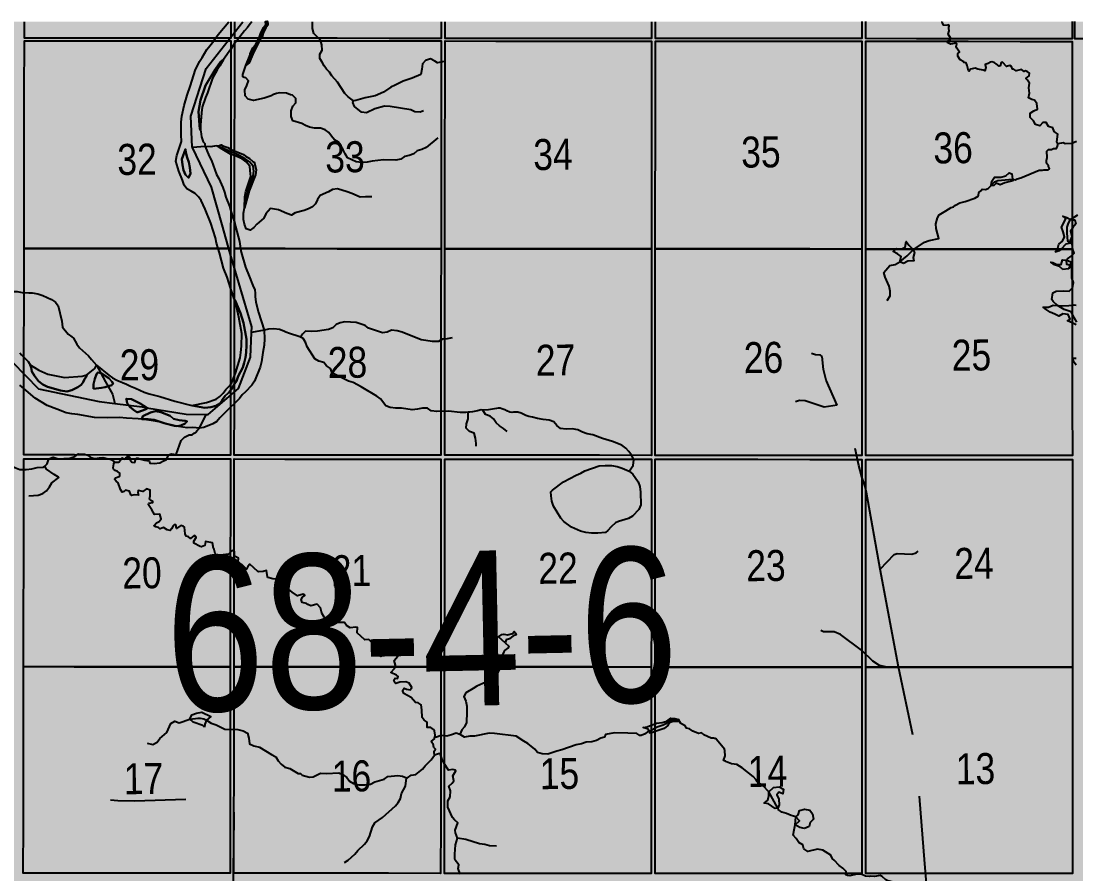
# Model space of a CAD drawing. Extents: x 399452 to 415540, y 6060435 to 6067869.
# Drawn here: x 409955.3 to 410227.1, y 6063516.7 to 6063736.3 of the extents above; entities that cross this region are included whole.
import ezdxf

# ---------------------------------------------------------------- set-up
doc = ezdxf.new("R2010")
doc.units = 0
doc.header["$LTSCALE"] = 5
doc.linetypes.add('DASHED2', pattern=[9.525, 6.35, -3.175])
for name, color, linetype in [('Quarters', 8, 'Continuous'), ('RoadSeg', 57, 'DASHED2'), ('T-WATER', 160, 'Continuous')]:
    doc.layers.add(name, color=color, linetype=linetype)
doc.layers.add('ROUTE-MAP-BACKGROUND-H', color=7, linetype='Continuous', true_color=0xf0ebff)
doc.styles.add('120', font='ARIALN.TTF', dxfattribs={"height": 13})

msp = doc.modelspace()

# ---------------------------------------------------------------- hatches: boundary and pattern name
at = {"layer": 'ROUTE-MAP-BACKGROUND-H'}
h = msp.add_hatch(color=256, dxfattribs=at)
h.dxf.hatch_style = 1
h.paths.add_polyline_path([(410779.995, 6062481.762), (410779.995, 6063736.327), (409587.427, 6063736.085), (409587.427, 6062481.762)])

# ---------------------------------------------------------------- linework, layer by layer
at = {"layer": 'Quarters', "flags": 128}
for points in [[(410009.344, 6063736.17), (410009.342, 6063731.919), (409995.959, 6063731.928), (409982.577, 6063731.936), (409969.195, 6063731.944), (409956.147, 6063731.952), (409956.151, 6063736.16)], [(410063.541, 6063736.181), (410063.54, 6063731.886), (410050.158, 6063731.894), (410036.775, 6063731.902), (410023.393, 6063731.911), (410010.345, 6063731.919), (410010.348, 6063736.171)], [(410117.737, 6063736.192), (410117.738, 6063731.852), (410104.356, 6063731.86), (410090.973, 6063731.869), (410077.591, 6063731.877), (410064.543, 6063731.885), (410064.544, 6063736.182)], [(410171.933, 6063736.203), (410171.936, 6063731.818), (410158.554, 6063731.827), (410145.171, 6063731.835), (410131.789, 6063731.843), (410118.741, 6063731.851), (410118.74, 6063736.193)], [(410226.129, 6063736.214), (410226.134, 6063731.785), (410212.752, 6063731.793), (410199.369, 6063731.801), (410185.987, 6063731.81), (410172.939, 6063731.818), (410172.936, 6063736.204)], [(410280.345, 6063736.225), (410280.343, 6063731.882), (410266.958, 6063731.858), (410253.573, 6063731.834), (410240.188, 6063731.81), (410226.803, 6063731.786), (410226.798, 6063736.214)]]:
    msp.add_lwpolyline(points, dxfattribs=at)
for points in [[(410009.286, 6063677.739), (409995.899, 6063677.747), (409982.511, 6063677.755), (409969.124, 6063677.763), (409956.071, 6063677.771), (409956.089, 6063691.149), (409956.108, 6063704.527), (409956.127, 6063717.905), (409956.146, 6063731.283), (409969.194, 6063731.275), (409982.576, 6063731.267), (409995.959, 6063731.259), (410009.341, 6063731.25), (410009.327, 6063717.872), (410009.314, 6063704.495), (410009.3, 6063691.117)], [(410063.505, 6063677.705), (410050.117, 6063677.714), (410036.73, 6063677.722), (410023.343, 6063677.73), (410010.29, 6063677.738), (410010.303, 6063691.116), (410010.317, 6063704.494), (410010.331, 6063717.872), (410010.345, 6063731.25), (410023.393, 6063731.242), (410036.775, 6063731.233), (410050.157, 6063731.225), (410063.54, 6063731.217), (410063.531, 6063717.839), (410063.522, 6063704.461), (410063.514, 6063691.083)], [(410117.723, 6063677.672), (410104.336, 6063677.68), (410090.948, 6063677.689), (410077.561, 6063677.697), (410064.508, 6063677.705), (410064.517, 6063691.083), (410064.526, 6063704.46), (410064.535, 6063717.838), (410064.543, 6063731.216), (410077.591, 6063731.208), (410090.973, 6063731.2), (410104.356, 6063731.191), (410117.738, 6063731.183), (410117.734, 6063717.805), (410117.73, 6063704.428), (410117.727, 6063691.05)], [(410171.941, 6063677.639), (410158.554, 6063677.647), (410145.167, 6063677.655), (410131.779, 6063677.664), (410118.726, 6063677.672), (410118.73, 6063691.049), (410118.734, 6063704.427), (410118.738, 6063717.805), (410118.741, 6063731.182), (410131.789, 6063731.174), (410145.172, 6063731.166), (410158.554, 6063731.158), (410171.936, 6063731.149), (410171.938, 6063717.772), (410171.939, 6063704.394), (410171.94, 6063691.016)], [(410226.16, 6063677.61), (410212.773, 6063677.617), (410199.385, 6063677.624), (410185.998, 6063677.631), (410172.945, 6063677.638), (410172.944, 6063691.016), (410172.942, 6063704.394), (410172.941, 6063717.771), (410172.94, 6063731.149), (410185.988, 6063731.141), (410199.37, 6063731.132), (410212.752, 6063731.124), (410226.135, 6063731.116), (410226.141, 6063717.739), (410226.147, 6063704.363), (410226.154, 6063690.986)], [(410009.286, 6063677.739), (410009.273, 6063664.361), (410009.259, 6063650.983), (410009.246, 6063637.604), (410009.234, 6063624.559), (409995.842, 6063624.567), (409982.449, 6063624.576), (409969.057, 6063624.584), (409955.999, 6063624.592), (409956.016, 6063637.636), (409956.034, 6063651.015), (409956.052, 6063664.393), (409956.071, 6063677.771), (409969.124, 6063677.763), (409982.511, 6063677.755), (409995.899, 6063677.747)], [(410063.505, 6063677.705), (410063.496, 6063664.328), (410063.488, 6063650.95), (410063.48, 6063637.571), (410063.472, 6063624.526), (410050.08, 6063624.535), (410036.688, 6063624.543), (410023.295, 6063624.551), (410010.238, 6063624.559), (410010.25, 6063637.603), (410010.262, 6063650.982), (410010.276, 6063664.36), (410010.29, 6063677.738), (410023.343, 6063677.73), (410036.73, 6063677.722), (410050.117, 6063677.714)], [(410117.723, 6063677.672), (410117.719, 6063664.294), (410117.716, 6063650.917), (410117.713, 6063637.538), (410117.71, 6063624.494), (410104.318, 6063624.502), (410090.926, 6063624.51), (410077.533, 6063624.518), (410064.476, 6063624.526), (410064.483, 6063637.57), (410064.491, 6063650.949), (410064.5, 6063664.327), (410064.508, 6063677.705), (410077.561, 6063677.697), (410090.948, 6063677.689), (410104.336, 6063677.68)], [(410171.941, 6063677.639), (410171.943, 6063664.261), (410171.944, 6063650.883), (410171.946, 6063637.504), (410171.948, 6063624.46), (410158.556, 6063624.468), (410145.163, 6063624.477), (410131.771, 6063624.485), (410118.713, 6063624.493), (410118.716, 6063637.537), (410118.719, 6063650.916), (410118.723, 6063664.294), (410118.726, 6063677.672), (410131.779, 6063677.664), (410145.167, 6063677.655), (410158.554, 6063677.647)], [(410226.16, 6063677.61), (410226.166, 6063664.233), (410226.173, 6063650.856), (410226.179, 6063637.479), (410226.186, 6063624.436), (410212.794, 6063624.442), (410199.401, 6063624.448), (410186.009, 6063624.454), (410172.951, 6063624.46), (410172.95, 6063637.504), (410172.948, 6063650.882), (410172.946, 6063664.26), (410172.945, 6063677.638), (410185.998, 6063677.631), (410199.385, 6063677.624), (410212.773, 6063677.617)], [(410009.183, 6063570.04), (409995.786, 6063570.048), (409982.389, 6063570.056), (409968.991, 6063570.064), (409955.928, 6063570.072), (409955.946, 6063583.451), (409955.963, 6063596.83), (409955.98, 6063610.209), (409955.998, 6063623.588), (409969.056, 6063623.58), (409982.448, 6063623.572), (409995.841, 6063623.564), (410009.233, 6063623.556), (410009.221, 6063610.177), (410009.208, 6063596.798), (410009.196, 6063583.419)], [(410063.441, 6063570.008), (410050.044, 6063570.016), (410036.647, 6063570.024), (410023.249, 6063570.032), (410010.187, 6063570.04), (410010.199, 6063583.418), (410010.212, 6063596.797), (410010.224, 6063610.176), (410010.237, 6063623.555), (410023.295, 6063623.547), (410036.687, 6063623.539), (410050.079, 6063623.531), (410063.472, 6063623.523), (410063.464, 6063610.144), (410063.456, 6063596.765), (410063.449, 6063583.386)], [(410117.698, 6063569.975), (410104.301, 6063569.983), (410090.904, 6063569.991), (410077.507, 6063569.999), (410064.444, 6063570.007), (410064.452, 6063583.386), (410064.46, 6063596.765), (410064.467, 6063610.144), (410064.475, 6063623.522), (410077.533, 6063623.515), (410090.925, 6063623.506), (410104.317, 6063623.498), (410117.71, 6063623.49), (410117.707, 6063610.111), (410117.704, 6063596.733), (410117.701, 6063583.354)], [(410171.956, 6063569.942), (410158.559, 6063569.95), (410145.161, 6063569.958), (410131.764, 6063569.967), (410118.702, 6063569.974), (410118.704, 6063583.353), (410118.707, 6063596.732), (410118.71, 6063610.111), (410118.713, 6063623.49), (410131.771, 6063623.482), (410145.163, 6063623.473), (410158.556, 6063623.465), (410171.948, 6063623.457), (410171.95, 6063610.078), (410171.952, 6063596.699), (410171.954, 6063583.321)], [(410226.213, 6063569.923), (410212.816, 6063569.928), (410199.419, 6063569.933), (410186.022, 6063569.937), (410172.959, 6063569.942), (410172.957, 6063583.32), (410172.955, 6063596.699), (410172.953, 6063610.078), (410172.952, 6063623.456), (410186.009, 6063623.45), (410199.402, 6063623.445), (410212.794, 6063623.439), (410226.186, 6063623.433), (410226.193, 6063610.055), (410226.2, 6063596.678), (410226.207, 6063583.301)], [(410009.183, 6063570.04), (410009.171, 6063556.661), (410009.158, 6063543.282), (410009.146, 6063529.903), (410009.134, 6063516.859), (409995.732, 6063516.867), (409982.33, 6063516.875), (409968.928, 6063516.883), (409955.86, 6063516.89), (409955.877, 6063529.935), (409955.894, 6063543.314), (409955.911, 6063556.693), (409955.928, 6063570.072), (409968.991, 6063570.064), (409982.389, 6063570.056), (409995.786, 6063570.048)], [(410063.441, 6063570.008), (410063.433, 6063556.629), (410063.426, 6063543.25), (410063.418, 6063529.871), (410063.411, 6063516.827), (410050.009, 6063516.835), (410036.607, 6063516.843), (410023.205, 6063516.85), (410010.137, 6063516.858), (410010.149, 6063529.903), (410010.162, 6063543.282), (410010.174, 6063556.661), (410010.187, 6063570.04), (410023.249, 6063570.032), (410036.647, 6063570.024), (410050.044, 6063570.016)], [(410117.698, 6063569.975), (410117.695, 6063556.596), (410117.693, 6063543.218), (410117.69, 6063529.839), (410117.687, 6063516.794), (410104.285, 6063516.802), (410090.883, 6063516.81), (410077.482, 6063516.818), (410064.414, 6063516.826), (410064.422, 6063529.87), (410064.429, 6063543.249), (410064.437, 6063556.628), (410064.444, 6063570.007), (410077.507, 6063569.999), (410090.904, 6063569.991), (410104.301, 6063569.983)], [(410171.956, 6063569.942), (410171.958, 6063556.563), (410171.96, 6063543.185), (410171.962, 6063529.806), (410171.964, 6063516.762), (410158.562, 6063516.77), (410145.16, 6063516.778), (410131.758, 6063516.786), (410118.691, 6063516.794), (410118.693, 6063529.838), (410118.696, 6063543.217), (410118.699, 6063556.596), (410118.702, 6063569.974), (410131.764, 6063569.967), (410145.161, 6063569.958), (410158.559, 6063569.95)], [(410226.213, 6063569.923), (410226.22, 6063556.546), (410226.227, 6063543.169), (410226.234, 6063529.791), (410226.241, 6063516.749), (410212.839, 6063516.752), (410199.437, 6063516.755), (410186.035, 6063516.758), (410172.967, 6063516.762), (410172.965, 6063529.806), (410172.963, 6063543.184), (410172.961, 6063556.563), (410172.959, 6063569.942), (410186.022, 6063569.937), (410199.419, 6063569.933), (410212.816, 6063569.928)]]:
    msp.add_lwpolyline(points, close=True, dxfattribs=at)
at = {"layer": 'RoadSeg'}
msp.add_line((410181.361, 6063570.062), (410176.7, 6063595.184), dxfattribs=at)
at = {"layer": 'RoadSeg', "flags": 128}
for points in [[(410165.584, 6063637.438), (410162.717, 6063643.898), (410162.094, 6063646.58), (410161.69, 6063649.932), (410161.283, 6063650.29), (410160.016, 6063650.396), (410158.945, 6063650.739)], [(410165.584, 6063637.438), (410162.233, 6063636.934), (410157.309, 6063638.492), (410155.843, 6063638.594), (410154.886, 6063638.241)], [(410176.7, 6063595.184), (410173.151, 6063614.94), (410172.819, 6063616.463), (410171.9, 6063618.972), (410171.138, 6063621.918), (410168.928, 6063631.953), (410168.263, 6063633.469), (410165.584, 6063637.438)], [(410176.7, 6063595.184), (410180.279, 6063598.987), (410181.073, 6063599.171), (410184.869, 6063599.052), (410185.96, 6063599.408), (410186.449, 6063599.851)], [(410181.361, 6063570.062), (410178.435, 6063569.967), (410176.531, 6063570.325), (410174.81, 6063571.453), (410171.855, 6063574.285), (410166.412, 6063578.328), (410164.832, 6063579.059), (410162.07, 6063579.067), (410161.365, 6063579.385)], [(410189.403, 6063505.05), (410188.134, 6063519.298), (410185.94, 6063547.267), (410185.208, 6063551.944), (410181.361, 6063570.062)], [(410009.855, 6063453.259), (410009.874, 6063463.722), (410010.053, 6063472.477), (410009.91, 6063474.504), (410009.849, 6063503.883), (410010.09, 6063506.616), (410009.893, 6063508.076), (410010.225, 6063531.508), (410010.102, 6063535.698), (410009.859, 6063536.192), (410009.287, 6063536.479), (410008.189, 6063536.489), (409999.051, 6063535.895), (409984.487, 6063535.451), (409980.259, 6063535.527), (409978.358, 6063535.72)]]:
    msp.add_lwpolyline(points, dxfattribs=at)
at = {"layer": 'T-WATER'}
for p, q in [((410002.76, 6063704.082), (409999.442, 6063703.785)), ((410017.949, 6063656.77), (410014.702, 6063656.166)), ((409974.734, 6063647.756), (409975.858, 6063645.684)), ((409979.455, 6063637.87), (409983.015, 6063637.418)), ((410001.304, 6063631.485), (410002.96, 6063634.995))]:
    msp.add_line(p, q, dxfattribs=at)
at = {"layer": 'T-WATER', "flags": 128}
for points in [[(410014.713, 6063736.172), (410014.332, 6063735.678), (410013.651, 6063734.702), (410012.855, 6063733.823), (410011.65, 6063732.276), (410011.39, 6063731.942), (410010.869, 6063731.273), (410010.309, 6063730.555), (410009.931, 6063730.069), (410009.304, 6063729.101), (410007.435, 6063726.471), (410006.711, 6063725.867), (410005.316, 6063723.903), (410002.784, 6063719.733), (410001.521, 6063715.946), (410000.996, 6063713.072), (410001.315, 6063708.546), (410001.566, 6063708.218), (410001.575, 6063707.886), (410001.798, 6063706.49), (410002.213, 6063705.265), (410002.606, 6063704.811), (410002.667, 6063704.522), (410002.76, 6063704.082), (410003.734, 6063701.536), (410004.349, 6063700.47), (410005.681, 6063696.825), (410006.275, 6063695.771), (410007.28, 6063693.486), (410007.722, 6063692.284), (410008.063, 6063690.976), (410009.025, 6063688.637), (410009.262, 6063687.769), (410009.736, 6063686.031), (410010.214, 6063684.847), (410010.262, 6063684.619), (410010.503, 6063683.472), (410011.547, 6063679.578), (410011.87, 6063677.761), (410012.037, 6063676.823), (410013.092, 6063672.921), (410014.103, 6063670.644), (410014.978, 6063668.21), (410015.521, 6063667.088), (410015.632, 6063666.269), (410015.623, 6063665.371), (410015.809, 6063663.946), (410016.467, 6063661.318), (410017.949, 6063656.77), (410018.035, 6063654.496), (410017.94, 6063652.891), (410017.557, 6063651.001), (410017.205, 6063648.578), (410016.888, 6063647.212), (410015.459, 6063643.581), (410014.756, 6063642.604), (410013.14, 6063640.874), (410012.238, 6063640.099), (410011.564, 6063639.095), (410010.216, 6063637.775), (410009.211, 6063636.791), (410006.502, 6063634.139), (410005.723, 6063633.25), (410004.733, 6063632.603), (410002.418, 6063631.631), (410001.304, 6063631.485), (409999.577, 6063631.676), (409998.073, 6063631.598), (409995.86, 6063631.899), (409994.831, 6063631.994), (409992.121, 6063632.676), (409990.867, 6063633.126), (409989.448, 6063633.411), (409986.421, 6063633.78), (409988.047, 6063633.8), (409989.582, 6063633.633), (409992.136, 6063632.781), (409995.354, 6063632.024), (409996.466, 6063632.146), (409997.569, 6063632.679), (409998.052, 6063633.225), (409997.589, 6063633.417), (409996.021, 6063633.57), (409994.592, 6063633.857), (409993.698, 6063634.652), (409991.265, 6063635.636), (409989.939, 6063635.862), (409988.646, 6063635.507), (409986.654, 6063634.606), (409986.421, 6063633.78), (409985.427, 6063633.893), (409982.429, 6063634.097), (409980.625, 6063634.219), (409977.487, 6063634.113), (409974.253, 6063634.281), (409969.913, 6063635.027), (409968.345, 6063635.152), (409966.941, 6063635.442), (409964.468, 6063636.347), (409962.05, 6063637.313), (409958.931, 6063639.217), (409955.987, 6063641.672), (409954.984, 6063642.61)], [(409954.995, 6063650.922), (409955.412, 6063650.402), (409955.997, 6063649.801), (409957.076, 6063648.695), (409957.652, 6063647.796), (409957.885, 6063647.079), (409958.106, 6063646.125), (409958.776, 6063644.981), (409959.807, 6063643.622), (409960.896, 6063642.71), (409962.067, 6063642.133), (409965.473, 6063641.204), (409967.082, 6063640.97), (409968.412, 6063641.288), (409969.911, 6063642.011), (409970.789, 6063642.653), (409971.308, 6063643.377), (409971.627, 6063644.097), (409972.037, 6063644.707), (409972.248, 6063645.246), (409973.902, 6063646.512), (409974.318, 6063646.862), (409974.734, 6063647.756), (409977.88, 6063645.134), (409978.874, 6063644.432), (409980.006, 6063643.867), (409982.437, 6063642.847), (409983.49, 6063642.279), (409984.736, 6063641.827), (409987.001, 6063640.73), (409988.285, 6063640.323), (409991.02, 6063639.638), (409994.931, 6063638.419), (409999.322, 6063637.373), (410002.613, 6063636.773), (410004.154, 6063636.877), (410005.471, 6063637.208), (410006.492, 6063637.85), (410007.018, 6063638.414), (410007.179, 6063638.837), (410007.905, 6063639.795), (410008.744, 6063640.618), (410009.215, 6063641.208), (410009.489, 6063641.552), (410010.22, 6063642.706), (410010.796, 6063643.615), (410011.209, 6063644.891), (410012.394, 6063647.084), (410012.815, 6063648.351), (410013.148, 6063649.709), (410013.327, 6063651.003), (410013.414, 6063652.835), (410013.349, 6063654.427), (410012.571, 6063658.623), (410011.793, 6063661.142), (410010.433, 6063664.375), (410010.242, 6063664.812), (410010.015, 6063665.33), (410009.241, 6063667.612), (410008.435, 6063670.352), (410007.417, 6063672.666), (410006.411, 6063676.619), (410006.057, 6063677.764), (410005.628, 6063679.153), (410005.371, 6063680.547), (410004.177, 6063684.324), (410002.76, 6063687.892), (410001.693, 6063690.15), (410001.002, 6063691.118), (410000.157, 6063691.941), (409999.097, 6063692.567), (409997.962, 6063693.111), (409997.288, 6063694.092), (409996.926, 6063695.39), (409995.902, 6063697.691), (409995.209, 6063700.3), (409995.395, 6063701.762), (409995.891, 6063702.969), (409996.411, 6063704.526), (409996.666, 6063705.287), (409996.546, 6063707.078), (409996.524, 6063710.344), (409996.737, 6063711.827), (409997.337, 6063714.626), (409998.098, 6063717.26), (409998.983, 6063719.751), (410000.165, 6063723.639), (410001.247, 6063725.944), (410001.942, 6063726.942), (410003.196, 6063729.042), (410003.97, 6063729.943), (410004.937, 6063731.276), (410005.422, 6063731.945), (410005.664, 6063732.28), (410006.093, 6063732.871), (410008.82, 6063736.17)], [(409999.442, 6063703.785), (409999.418, 6063703.836), (409999.013, 6063711.827), (410002.985, 6063724.146), (410012.474, 6063736.171)], [(410013.229, 6063724.91), (410013.381, 6063725.134), (410013.861, 6063725.809), (410014.206, 6063726.629), (410014.665, 6063727.736), (410015.312, 6063729.308), (410015.941, 6063730.177), (410016.627, 6063731.476), (410017.212, 6063732.827), (410017.577, 6063733.735), (410018.382, 6063735.091), (410018.596, 6063735.369), (410018.594, 6063735.984), (410018.648, 6063736.172)], [(410040.937, 6063715.771), (410039.553, 6063716.853), (410038.756, 6063717.71), (410036.868, 6063720.575), (410035.407, 6063722.282), (410034.749, 6063723.192), (410033.993, 6063723.958), (410033.393, 6063724.82), (410032.882, 6063725.8), (410032.279, 6063726.686), (410032.308, 6063727.832), (410032.894, 6063728.849), (410032.779, 6063730.252), (410032.427, 6063731.466), (410030.762, 6063733.134), (410030.399, 6063734.392), (410030.385, 6063735.986), (410030.375, 6063736.175)], [(410222.468, 6063704.752), (410222.208, 6063705.238), (410222.435, 6063707.179), (410221.464, 6063707.893), (410221.139, 6063708.838), (410220.036, 6063709.177), (410219.413, 6063710.217), (410218.582, 6063710.254), (410217.788, 6063709.378), (410216.723, 6063709.692), (410216.161, 6063710.612), (410215.354, 6063711.468), (410215.336, 6063712.628), (410216.226, 6063713.269), (410217.209, 6063713.7), (410217.065, 6063715.135), (410216.436, 6063715.935), (410215.757, 6063716.147), (410214.874, 6063716.598), (410215.159, 6063717.815), (410214.967, 6063719.156), (410215.108, 6063720.313), (410214.64, 6063721.152), (410214.18, 6063721.513), (410215.04, 6063722.24), (410215.125, 6063722.957), (410214.58, 6063723.398), (410214.089, 6063723.54), (410213.754, 6063723.371), (410213.111, 6063723.9), (410211.689, 6063723.563), (410210.979, 6063724.066), (410210.765, 6063723.934), (410210.507, 6063724.67), (410210.041, 6063724.905), (410209.178, 6063724.604), (410208.181, 6063725.803), (410207.83, 6063725.719), (410207.557, 6063724.833), (410207.353, 6063724.722), (410206.59, 6063725.372), (410206.069, 6063725.666), (410205.474, 6063725.878), (410205.071, 6063725.796), (410204.47, 6063725.386), (410203.754, 6063725.138), (410203.88, 6063724.352), (410203.619, 6063723.543), (410203.241, 6063723.709), (410201.844, 6063723.929), (410201.156, 6063724.2), (410199.94, 6063723.929), (410199.591, 6063723.478), (410199.442, 6063723.5), (410199.113, 6063724.868), (410198.84, 6063725.564), (410198.264, 6063725.673), (410198.192, 6063725.808), (410197.272, 6063726.371), (410196.694, 6063727.338), (410196.67, 6063728.007), (410197.114, 6063728.351), (410196.389, 6063729.368), (410196.271, 6063729.775), (410196.423, 6063730.508), (410196.258, 6063730.622), (410194.797, 6063730.435), (410194.074, 6063730.715), (410193.908, 6063731.197), (410194.7, 6063731.501), (410194.844, 6063731.864), (410194.231, 6063732.94), (410194.412, 6063733.871), (410194.378, 6063734.457), (410194.489, 6063735.187), (410194.09, 6063735.34), (410193.918, 6063735.213), (410193.028, 6063735.258), (410192.642, 6063736.08), (410192.699, 6063736.208)], [(410064.336, 6063725.903), (410062.61, 6063725.559), (410061.902, 6063726.059), (410060.762, 6063726.582), (410059.509, 6063726.208), (410058.736, 6063725.353), (410058.582, 6063723.932), (410058.31, 6063722.575), (410056.051, 6063721.623), (410053.739, 6063720.834), (410051.695, 6063719.809), (410050.566, 6063719.331), (410048.671, 6063718.013), (410046.524, 6063717.056), (410043.922, 6063716.551), (410041.596, 6063715.853), (410040.937, 6063715.771)], [(410017.974, 6063716.497), (410015.15, 6063715.867), (410013.778, 6063716.191), (410013.018, 6063717.095), (410012.909, 6063718.606), (410013.478, 6063719.737), (410013.932, 6063720.945), (410013.193, 6063721.704), (410012.776, 6063721.798), (410012.415, 6063721.967), (410012.404, 6063722.62), (410013.229, 6063724.91)], [(410062.669, 6063706.278), (410059.719, 6063703.81), (410058.599, 6063703.298), (410057.357, 6063702.915), (410056.527, 6063702.126), (410055.329, 6063701.718), (410054.087, 6063701.43), (410053.123, 6063700.771), (410051.826, 6063700.52), (410048.712, 6063700.566), (410045.787, 6063700.274), (410044.492, 6063700.017), (410043.036, 6063699.946), (410041.626, 6063700.05), (410039.421, 6063701.128), (410038.823, 6063702.137), (410038.332, 6063703.197), (410037.092, 6063705.163), (410036.069, 6063705.762), (410035.306, 6063706.665), (410034.621, 6063707.646), (410033.665, 6063708.34), (410032.461, 6063708.792), (410030.926, 6063708.75), (410029.647, 6063709.039), (410028.596, 6063709.465), (410027.624, 6063709.999), (410025.285, 6063710.665), (410024.902, 6063711.765), (410024.859, 6063713.258), (410025.333, 6063714.4), (410026.079, 6063715.276), (410026.051, 6063716.438), (410025.22, 6063717.249), (410024.712, 6063717.387), (410023.66, 6063717.774), (410021.91, 6063717.86), (410021.151, 6063717.72), (410020.35, 6063717.435), (410019.764, 6063717.052), (410017.974, 6063716.497)], [(410059.001, 6063713.201), (410058.164, 6063712.884), (410056.718, 6063712.932), (410055.687, 6063713.476), (410050.358, 6063714.344), (410048.916, 6063714.436), (410046.461, 6063713.711), (410044.302, 6063712.734), (410043, 6063712.89), (410041.22, 6063714.306), (410040.804, 6063715.374), (410040.937, 6063715.771)], [(410012.903, 6063688.243), (410013.537, 6063692.308), (410015.086, 6063696.479), (410015.234, 6063697.646), (410015.055, 6063698.979), (410014.191, 6063700.081), (410012.747, 6063701.063), (410010.96, 6063701.995), (410008.741, 6063702.939), (410007.434, 6063703.558), (410005.938, 6063704.121), (410005.534, 6063704.184), (410004.163, 6063703.98), (410002.76, 6063704.082)], [(410210.79, 6063695.637), (410211.422, 6063695.427), (410211.998, 6063695.707), (410212.932, 6063695.996), (410217.679, 6063697.931), (410218.125, 6063697.985), (410218.529, 6063697.904), (410218.841, 6063698.001), (410219.959, 6063698.024), (410220.179, 6063698.163), (410220.265, 6063698.344), (410220.216, 6063698.567), (410220.029, 6063698.921), (410220.025, 6063699.1), (410219.565, 6063699.716), (410219.549, 6063700.476), (410219.667, 6063701.195), (410219.588, 6063702.848), (410220.025, 6063703.305), (410220.831, 6063703.278), (410221.319, 6063703.512), (410222.079, 6063703.528), (410222.209, 6063703.71), (410222.335, 6063704.115), (410222.331, 6063704.294), (410222.421, 6063704.418), (410222.468, 6063704.752)], [(410227.245, 6063705.314), (410226.033, 6063704.841), (410224.329, 6063704.731), (410223.819, 6063705.011), (410222.468, 6063704.752)], [(410007.102, 6063683.842), (410004.342, 6063693.588), (409999.442, 6063703.785)], [(410181.698, 6063674.314), (410183.619, 6063675.884), (410185.2, 6063677.39), (410188.053, 6063679.38), (410189.276, 6063679.806), (410191.779, 6063680.388), (410191.094, 6063682.908), (410191.043, 6063684.114), (410191.403, 6063685.692), (410191.847, 6063686.419), (410193.609, 6063687.437), (410194.994, 6063688.362), (410195.596, 6063688.503), (410196.105, 6063688.959), (410197.175, 6063689.564), (410198.586, 6063689.843), (410201.019, 6063690.761), (410201.877, 6063691.251), (410201.997, 6063691.461), (410202.099, 6063692.176), (410202.581, 6063692.589), (410202.927, 6063693.032), (410203.822, 6063692.949), (410204.537, 6063693.25), (410205.232, 6063693.98), (410206.093, 6063694.98), (410206.962, 6063695.248), (410210.79, 6063695.637)], [(410045.636, 6063691.038), (410044.004, 6063691.059), (410042.636, 6063690.977), (410040.533, 6063691.954), (410039.321, 6063692.387), (410036.813, 6063693.132), (410035.514, 6063692.984), (410034.534, 6063692.396), (410032.373, 6063691.381), (410031.674, 6063690.429), (410031.201, 6063689.263), (410030.42, 6063688.475), (410029.35, 6063687.958), (410028.243, 6063687.535), (410025.915, 6063686.966), (410024.965, 6063686.362), (410023.732, 6063686.744), (410021.589, 6063687.747), (410019.57, 6063688.112), (410018.397, 6063686.667), (410017.824, 6063685.567), (410016.038, 6063684.066), (410015.242, 6063683.19), (410014.325, 6063682.459), (410013.317, 6063682.824), (410012.882, 6063683.997), (410012.567, 6063685.249), (410012.597, 6063686.873), (410012.903, 6063688.243)], [(410225.677, 6063679.212), (410225.066, 6063679.634), (410224.871, 6063681.779), (410224.838, 6063683.303), (410225.191, 6063684.335), (410225.685, 6063685.199)], [(410225.685, 6063685.199), (410227.605, 6063686.44)], [(410014.702, 6063656.166), (410014.757, 6063657.577), (410009.177, 6063676.516), (410007.102, 6063683.842)], [(410224.681, 6063674.756), (410224.917, 6063675.14), (410225.859, 6063675.814), (410226.637, 6063676.545), (410226.299, 6063677.498), (410226.134, 6063678.848), (410225.677, 6063679.212)], [(410178.493, 6063664.371), (410179.216, 6063665.544), (410179.234, 6063666.742), (410179.001, 6063668.087), (410177.94, 6063670.38), (410177.588, 6063671.611), (410179.183, 6063673.356), (410180.525, 6063673.638), (410181.698, 6063674.314)], [(410225.684, 6063673.427), (410224.794, 6063673.656), (410224.681, 6063674.756)], [(410222.388, 6063663.075), (410221.272, 6063664.14), (410220.861, 6063664.605), (410221.148, 6063666.347), (410222.004, 6063666.784), (410223.894, 6063666.906), (410225.408, 6063666.816), (410226.263, 6063667.599), (410226.525, 6063669.005), (410226.086, 6063670.208), (410226.089, 6063672.604), (410225.684, 6063673.427)], [(409948.698, 6063662.269), (409948.979, 6063662.513), (409949.664, 6063663.61), (409950.448, 6063664.608), (409951.333, 6063665.507), (409953.009, 6063666.711), (409954.298, 6063666.723), (409955.589, 6063666.437), (409957.292, 6063666.38)], [(409957.292, 6063666.38), (409958.157, 6063666.334), (409959.595, 6063666.077), (409960.869, 6063665.668), (409963.169, 6063664.606), (409964.182, 6063663.944), (409964.87, 6063662.981), (409965.789, 6063659.017), (409965.926, 6063657.52), (409967.389, 6063655.663), (409968.411, 6063655.008), (409968.812, 6063654.663), (409969.649, 6063653.121), (409970.349, 6063652.152), (409972.637, 6063650.152), (409973.402, 6063649.206), (409974.734, 6063647.756)], [(410227.138, 6063658.083), (410226.134, 6063658.644), (410224.905, 6063659.111), (410225.603, 6063659.594), (410225.096, 6063660.743), (410223.772, 6063660.962), (410222.748, 6063660.308), (410221.655, 6063660.893), (410220.498, 6063661.397), (410219.462, 6063662.024), (410218.704, 6063662.625), (410220.003, 6063662.699), (410221.218, 6063663.143), (410222.388, 6063663.075), (410223.778, 6063662.985), (410225.245, 6063663.066), (410226.132, 6063663.179), (410226.666, 6063663.247), (410227.136, 6063663.187)], [(410227.368, 6063658.762), (410226.642, 6063659.996), (410225.911, 6063661.48), (410224.099, 6063662.041), (410222.388, 6063663.075)], [(409946.365, 6063659.019), (409953.072, 6063648.497), (409959.807, 6063641.582), (409975.404, 6063638.386), (409979.455, 6063637.87)], [(410066.354, 6063654.788), (410065.107, 6063654.532), (410063.919, 6063654.455), (410062.893, 6063653.826), (410061.282, 6063653.844), (410058.418, 6063654.208), (410053.525, 6063656.234), (410052.162, 6063656.534), (410050.783, 6063656.695), (410049.608, 6063656.252), (410048.396, 6063656.053), (410044.839, 6063657.278), (410043.955, 6063657.91), (410042.92, 6063658.315), (410041.666, 6063658.668), (410040.168, 6063658.822), (410038.732, 6063658.843), (410037.497, 6063658.623), (410036.443, 6063658.157), (410035.608, 6063657.373), (410034.499, 6063656.878), (410031.677, 6063656.5), (410030.2, 6063656.424), (410028.616, 6063656.447), (410027.777, 6063655.71), (410027.269, 6063654.906)], [(410002.96, 6063634.995), (410003.475, 6063634.985), (410011.33, 6063641.74), (410014.452, 6063649.806), (410014.702, 6063656.166)], [(410027.269, 6063654.906), (410026.844, 6063655.089), (410024.427, 6063655.85), (410023.519, 6063656.245), (410023.029, 6063656.493), (410021.853, 6063656.879), (410020.449, 6063657.039), (410019.059, 6063656.998), (410017.949, 6063656.77)], [(410028.572, 6063653.626), (410028.003, 6063654.59), (410027.269, 6063654.906)], [(410070.536, 6063635.604), (410069.899, 6063635.553), (410068.414, 6063635.546), (410065.443, 6063635.887), (410062.385, 6063635.768), (410060.966, 6063635.947), (410060.008, 6063636.635), (410058.694, 6063636.648), (410057.435, 6063636.371), (410056.107, 6063636.204), (410053.304, 6063636.64), (410051.833, 6063636.636), (410050.431, 6063636.819), (410049.279, 6063637.257), (410047.871, 6063639.048), (410046.962, 6063639.707), (410042.946, 6063642.137), (410040.829, 6063643.215), (410039.655, 6063643.615), (410036.419, 6063645.211), (410035.489, 6063645.773), (410034.985, 6063646.86), (410034.027, 6063647.539), (410033.307, 6063648.439), (410032.022, 6063648.785), (410030.968, 6063649.37), (410029.04, 6063652.408), (410028.572, 6063653.626)], [(410227.143, 6063647.711), (410226.508, 6063648.694), (410226.408, 6063649.555), (410227.142, 6063649.556)], [(409975.858, 6063645.684), (409977.075, 6063643.441), (409977.709, 6063642.262)], [(409977.709, 6063642.262), (409978.812, 6063640.211), (409979.455, 6063637.87)], [(409944.861, 6063639.091), (409946.288, 6063638.242), (409948.13, 6063635.112), (409949.648, 6063633.261), (409950.165, 6063632.116), (409950.867, 6063631.157), (409951.191, 6063629.834), (409951.141, 6063628.163), (409950.943, 6063626.638), (409950.742, 6063623.958), (409951.633, 6063622.628), (409952.564, 6063621.861), (409953.707, 6063621.321), (409954.982, 6063620.878), (409956.634, 6063620.833), (409958.075, 6063621.031), (409959.43, 6063621.339), (409961.076, 6063621.46), (409961.39, 6063621.745)], [(409983.015, 6063637.418), (409986.492, 6063636.975), (409987.727, 6063636.771)], [(409987.727, 6063636.771), (409997.826, 6063635.1), (410002.96, 6063634.995)], [(410074.296, 6063636.139), (410073.847, 6063636.237), (410072.915, 6063635.952), (410071.591, 6063635.688), (410070.965, 6063635.638), (410070.689, 6063635.616), (410070.536, 6063635.604)], [(410112.028, 6063620.431), (410113.049, 6063621.897), (410113.21, 6063623.375), (410112.651, 6063624.496), (410111.918, 6063625.455), (410111.091, 6063626.307), (410110.14, 6063627.085), (410107.706, 6063628.07), (410105.118, 6063628.874), (410102.645, 6063629.818), (410101.178, 6063630.038), (410099.942, 6063630.489), (410098.76, 6063631.038), (410097.339, 6063631.295), (410095.759, 6063631.25), (410094.261, 6063631.367), (410093.362, 6063632.161), (410092.588, 6063633.087), (410091.393, 6063633.553), (410089.83, 6063633.702), (410088.398, 6063633.963), (410087.117, 6063634.34), (410086.151, 6063634.513), (410085.379, 6063634.774), (410084.147, 6063635.388), (410083.324, 6063635.647), (410082.219, 6063635.624), (410081.718, 6063635.538), (410081.265, 6063635.578), (410080.491, 6063635.926), (410080.185, 6063636.121), (410079.172, 6063636.501), (410078.755, 6063636.605), (410078.214, 6063636.619), (410077.759, 6063636.563), (410075.708, 6063636.253), (410074.296, 6063636.139)], [(410080.547, 6063630.632), (410079.62, 6063631.442), (410078.571, 6063632.057), (410077.739, 6063632.886), (410077.052, 6063633.858), (410076.133, 6063634.611), (410074.942, 6063635), (410074.296, 6063636.139)], [(410072.544, 6063626.9), (410072.556, 6063627.551), (410072.4, 6063628.935), (410072.052, 6063630.207), (410070.829, 6063630.613), (410070.011, 6063631.452), (410070.086, 6063632.635), (410070.492, 6063633.906), (410070.536, 6063635.604)], [(409979.365, 6063622.736), (409980.521, 6063622.761), (409981.318, 6063623.85), (409981.9, 6063623.514), (409982.272, 6063623.881), (409982.733, 6063624.126), (409983.239, 6063624.126), (409983.393, 6063623.318), (409983.861, 6063622.722), (409984.638, 6063622.678), (409984.764, 6063623.393), (409984.996, 6063623.791), (409985.512, 6063623.795), (409985.752, 6063623.62), (409987.063, 6063623.239), (409988.273, 6063623.115), (409988.417, 6063622.877), (409988.51, 6063622.46), (409989.607, 6063622.378), (409991.064, 6063622.581), (409992.031, 6063623.114), (409992.666, 6063623.365), (409993.323, 6063624.449), (409993.835, 6063624.825), (409994.125, 6063624.872), (409995.274, 6063624.699), (409996.559, 6063628.315), (409997.39, 6063629.149), (409998.634, 6063629.771), (409999.364, 6063629.773), (409999.864, 6063630.173), (410000.216, 6063630.34), (410000.744, 6063630.971), (410001.304, 6063631.485)], [(409961.39, 6063621.745), (409962.034, 6063622.332), (409962.46, 6063623.611), (409963.59, 6063623.998), (409964.852, 6063623.552), (409966.328, 6063623.709), (409967.886, 6063623.768), (409969.126, 6063624.177), (409970.094, 6063624.867), (409971.596, 6063624.788), (409972.512, 6063624.52), (409973.072, 6063624.014), (409974.099, 6063623.711)], [(409974.099, 6063623.711), (409974.872, 6063623.728), (409975.472, 6063623.872), (409976.399, 6063623.899), (409977.35, 6063623.677), (409978.075, 6063623.626), (409978.696, 6063623.318), (409979.365, 6063622.736)], [(410061.887, 6063551.903), (410061.989, 6063552.41), (410061.801, 6063553.512), (410061.583, 6063553.913), (410060.895, 6063554.436), (410059.915, 6063554.353), (410059.895, 6063555.802), (410059.196, 6063556.308), (410058.669, 6063556.963), (410058.573, 6063558.949), (410058.419, 6063560.216), (410057.59, 6063560.74), (410056.905, 6063560.829), (410055.773, 6063562.157), (410053.921, 6063563.141), (410053.642, 6063563.786), (410053.663, 6063563.977), (410053.993, 6063564.487), (410054.616, 6063564.275), (410055.515, 6063564.119), (410055.849, 6063564.405), (410055.945, 6063564.735), (410055.315, 6063565.819), (410054.427, 6063566.141), (410052.909, 6063566.031), (410051.885, 6063565.727), (410051.714, 6063565.885), (410051.341, 6063566.574), (410051.685, 6063567.115), (410052.26, 6063566.995), (410052.44, 6063567.554), (410052.036, 6063567.888), (410050.53, 6063568.552), (410051.532, 6063569.615), (410051.767, 6063570.459), (410051.47, 6063571.632), (410052.397, 6063572.786), (410051.127, 6063573.545), (410050.105, 6063573.155), (410049.337, 6063573.29), (410048.035, 6063572.723), (410045.766, 6063576.226), (410044.913, 6063577.023), (410043.879, 6063576.95), (410041.861, 6063578.801), (410041.971, 6063580.11), (410041.521, 6063580.277), (410040.096, 6063580.096), (410039.164, 6063580.679), (410038.643, 6063581.438), (410036.454, 6063581.402), (410035.475, 6063581.588), (410034.261, 6063582.029), (410033.367, 6063582.813), (410032.773, 6063583.885), (410032.45, 6063585.209), (410031.629, 6063586.201), (410029.999, 6063585.768), (410029.206, 6063586.106), (410028.869, 6063586.326), (410027.716, 6063586.556), (410027.435, 6063587.381), (410027.822, 6063587.972), (410028.378, 6063588.384), (410028.382, 6063588.454), (410028, 6063588.78), (410026.52, 6063588.318), (410025.147, 6063589.217), (410024.206, 6063590.041), (410024.225, 6063591.158), (410023.967, 6063591.358), (410023.091, 6063591.727), (410022.232, 6063592.408), (410020.207, 6063592.646), (410018.906, 6063593.024), (410018.75, 6063593.16), (410018.52, 6063594.865), (410017.71, 6063594.611), (410016.513, 6063594.466), (410016.291, 6063594.545), (410014.264, 6063596.426), (410013.702, 6063595.894), (410013.396, 6063595.196), (410013.002, 6063595.481), (410012.21, 6063596.357), (410011.354, 6063596.352), (410011.274, 6063597.001), (410011.313, 6063598.011), (410010.301, 6063598.55), (410010.322, 6063599.688), (410009.704, 6063599.98), (410008.705, 6063599.034), (410007.404, 6063598.857), (410007.45, 6063597.507), (410007.019, 6063597.59), (410006.447, 6063597.852), (410005.569, 6063598.623), (410005.283, 6063599.19), (410005.017, 6063600.225), (410004.882, 6063600.472), (410004.618, 6063601.918), (410002.777, 6063602.269), (410002.646, 6063601.305), (410001.752, 6063600.91), (410001.434, 6063600.991), (409999.778, 6063601.835), (409999.832, 6063602.421), (410000.42, 6063603.327), (410000.313, 6063603.6), (409999.888, 6063603.874), (409998.931, 6063603.075), (409998.409, 6063603.473), (409997.806, 6063603.717), (409997.57, 6063604.302), (409997.387, 6063606.001), (409997.048, 6063606.277), (409996.466, 6063606.419), (409995.333, 6063605.621), (409995.149, 6063606.574), (409994.719, 6063606.585), (409994.48, 6063606.369), (409994.07, 6063605.553), (409993.71, 6063605.153), (409992.96, 6063605.339), (409992.012, 6063605.866), (409991.106, 6063605.606), (409990.737, 6063605.931), (409990.057, 6063606.081), (409989.595, 6063606.356), (409989.598, 6063606.462), (409990.154, 6063607.137), (409990.849, 6063607.426), (409991.382, 6063608.127), (409991.041, 6063609.355), (409989.657, 6063609.289), (409988.999, 6063610.442), (409988.091, 6063611.724), (409988.24, 6063612.158), (409989.221, 6063612.379), (409989.223, 6063612.641), (409988.718, 6063612.875), (409988.382, 6063613.237), (409988.595, 6063614.028), (409988.529, 6063615.492), (409987.622, 6063615.892), (409986.626, 6063615.189), (409985.447, 6063615.406), (409985.413, 6063614.891), (409985.569, 6063614.211), (409984.441, 6063614.292), (409983.744, 6063614.164), (409983.562, 6063614.303), (409983.243, 6063615.276), (409982.162, 6063615.543), (409981.852, 6063615.162), (409981.356, 6063615.047), (409980.936, 6063615.658), (409980.335, 6063617.386), (409979.805, 6063617.826), (409979.351, 6063618.386), (409979.654, 6063618.729), (409980.563, 6063619.073), (409980.74, 6063619.305), (409980.76, 6063619.87), (409980.114, 6063620.311), (409979.538, 6063620.573), (409979.076, 6063620.971), (409979.006, 6063621.254), (409979.211, 6063622.345), (409979.365, 6063622.736)], [(409957.288, 6063614.072), (409959.706, 6063614.251), (409960.882, 6063614.699), (409961.878, 6063615.371), (409962.59, 6063616.35), (409963.178, 6063617.439), (409964.979, 6063618.793), (409964.914, 6063618.915), (409963.827, 6063619.526), (409961.846, 6063620.921), (409961.39, 6063621.745)], [(410079.995, 6063576.229), (410080.998, 6063575.379), (410080.793, 6063574.955), (410079.901, 6063574.251), (410079.7, 6063573.914), (410079.375, 6063573.07), (410078.793, 6063570.312), (410078.433, 6063569.036), (410077.833, 6063567.969), (410077.148, 6063567.004), (410076.172, 6063566.4), (410075.025, 6063566.064), (410072.753, 6063565.07), (410071.801, 6063564.415), (410069.886, 6063563.35), (410069.402, 6063562.39), (410069.86, 6063561.202), (410070.147, 6063559.896), (410070.169, 6063558.386), (410070.037, 6063555.655), (410069.573, 6063554.561), (410068.878, 6063553.827), (410068.331, 6063552.603)], [(409987.816, 6063550.401), (409989.214, 6063550.042), (409990.327, 6063550.575), (409991.02, 6063551.579), (409992.811, 6063553.12), (409993.85, 6063555.467), (409994.879, 6063556.069), (409996.067, 6063555.587), (409998.768, 6063556.527)], [(409998.768, 6063556.527), (410000.903, 6063556.83), (410001.451, 6063556.785), (410002.38, 6063556.609), (410003.086, 6063556.291)], [(410003.086, 6063556.291), (410004.298, 6063555.479), (410005.552, 6063555.053), (410007.821, 6063553.953), (410011.141, 6063553.884), (410012.511, 6063553.547), (410013.609, 6063552.971), (410013.953, 6063551.652), (410014.119, 6063550.176), (410015.272, 6063549.646), (410016.692, 6063549.37), (410019.785, 6063547.406), (410020.915, 6063546.848), (410021.55, 6063545.827), (410022.315, 6063544.926), (410023.273, 6063544.217), (410024.573, 6063543.834), (410026.673, 6063542.576), (410027.322, 6063542.509), (410027.716, 6063542.092), (410029.648, 6063541.614), (410030.567, 6063541.696), (410032.452, 6063542.665), (410034.021, 6063542.579), (410037.138, 6063542.695), (410038.305, 6063542.225), (410039.256, 6063541.536), (410039.92, 6063540.561), (410040.987, 6063539.964), (410042.338, 6063539.647), (410043.859, 6063539.633), (410045.342, 6063539.838)], [(410124.722, 6063556.422), (410122.763, 6063556.178), (410121.938, 6063555.73), (410121.429, 6063555.333), (410120.717, 6063554.976), (410119.174, 6063554.451), (410117.188, 6063553.403)], [(410136.829, 6063545.701), (410136.561, 6063545.81), (410136.26, 6063545.932), (410136.74, 6063547.137), (410136.673, 6063548.413), (410136.575, 6063548.848), (410134.502, 6063551.339), (410134.477, 6063551.363), (410134.185, 6063551.572), (410133.954, 6063551.592), (410133.688, 6063551.614), (410133.158, 6063551.659), (410131.192, 6063552.525), (410130.911, 6063552.889), (410130.656, 6063553.057), (410129.881, 6063552.879), (410128.421, 6063553.457), (410127.545, 6063554.082), (410126.721, 6063554.193), (410126.443, 6063554.838), (410125.265, 6063555.392), (410124.722, 6063556.422)], [(410061.862, 6063547.249), (410061.72, 6063547.983), (410061.781, 6063548.284), (410062.043, 6063548.78), (410061.633, 6063549.273), (410061.449, 6063550.186), (410061.185, 6063550.475), (410061.015, 6063550.912), (410061.799, 6063551.452), (410061.842, 6063551.67), (410061.887, 6063551.903)], [(410068.331, 6063552.603), (410067.407, 6063552.939), (410066.225, 6063552.498), (410064.966, 6063552.181), (410063.531, 6063552.301), (410062.362, 6063551.902), (410061.887, 6063551.903)], [(410117.188, 6063553.403), (410116.829, 6063553.352), (410116.083, 6063552.741), (410115.057, 6063552.372), (410114.726, 6063552.295), (410113.954, 6063552.825), (410111.67, 6063552.896), (410108.182, 6063553.043), (410105.931, 6063552.566), (410105.616, 6063551.873), (410104.649, 6063551.654), (410103.58, 6063551.085), (410102.365, 6063550.694), (410100.866, 6063550.623), (410099.71, 6063550.151), (410098.316, 6063549.913), (410094.662, 6063548.658), (410093.376, 6063548.32), (410091.014, 6063547.525), (410089.601, 6063547.583), (410088.39, 6063547.927), (410087.688, 6063548.822), (410085.861, 6063550.279), (410084.817, 6063550.876), (410082.908, 6063552.143), (410077.252, 6063552.88), (410075.921, 6063552.971), (410072.133, 6063552.196), (410070.888, 6063552.135), (410069.565, 6063551.904), (410068.667, 6063552.458), (410068.331, 6063552.603)], [(410054.568, 6063541.39), (410054.9, 6063541.425), (410055.798, 6063542.084), (410057.004, 6063542.274), (410058.736, 6063543.658), (410059.455, 6063544.515), (410060.98, 6063546.065), (410061.862, 6063547.249)], [(410067.78, 6063525.929), (410067.241, 6063527.28), (410067.176, 6063527.979), (410067.86, 6063529.847), (410066.956, 6063530.601), (410066.499, 6063531.211), (410065.256, 6063533.864), (410065.261, 6063535.484), (410065.827, 6063536.549), (410065.947, 6063538.083), (410065.498, 6063539.322), (410066.379, 6063540.04), (410066.845, 6063540.645), (410066.529, 6063541.969), (410067.284, 6063543.23), (410067.225, 6063543.372), (410066.507, 6063543.59), (410065.44, 6063543.443), (410064.314, 6063545.085), (410063.772, 6063546.176), (410063.376, 6063547.403), (410063.111, 6063547.74), (410061.862, 6063547.249)], [(410147.968, 6063537.799), (410146.477, 6063539.34), (410144.904, 6063540.564), (410144.709, 6063540.942), (410143.934, 6063541.811), (410141.096, 6063544.041), (410139.73, 6063544.881), (410138.397, 6063545.067), (410137.098, 6063545.593), (410136.829, 6063545.701)], [(410038.645, 6063519.614), (410039.565, 6063520.216), (410041.31, 6063521.784), (410042.086, 6063522.681), (410043.744, 6063524.348), (410044.477, 6063525.24), (410045.074, 6063526.289), (410045.839, 6063528.822), (410046.483, 6063529.848), (410048.428, 6063531.204), (410051.754, 6063534.246), (410052.458, 6063535.098), (410053.065, 6063536.146), (410053.36, 6063537.394), (410053.819, 6063538.373), (410054.393, 6063539.32), (410054.568, 6063541.39)], [(410045.342, 6063539.838), (410046.485, 6063540.372), (410048.889, 6063541.107), (410049.769, 6063541.796), (410052.345, 6063542.064), (410053.6, 6063541.825), (410054.568, 6063541.39)], [(410164.827, 6063520.266), (410164.409, 6063520.596), (410163.926, 6063521.492), (410161.864, 6063522.76), (410160.501, 6063523.079), (410158.012, 6063522.445), (410157.023, 6063523.12), (410156.73, 6063524.211), (410155.671, 6063524.799), (410155.059, 6063525.833), (410154.284, 6063526.7), (410154.476, 6063528.044), (410154.741, 6063529.313), (410155.914, 6063530.383), (410154.921, 6063531.408), (410153.705, 6063531.735), (410152.555, 6063532.259), (410151.319, 6063532.585), (410150.369, 6063533.294), (410150.292, 6063533.635), (410147.968, 6063537.799)], [(410068.42, 6063516.63), (410067.914, 6063518.038), (410068.055, 6063519.033), (410067.126, 6063520.262), (410067.049, 6063520.559), (410067.033, 6063521.775), (410067.27, 6063524.165), (410067.78, 6063525.929)], [(410077.769, 6063523.821), (410075.992, 6063523.936), (410074.763, 6063524.262), (410073.448, 6063524.445), (410069.865, 6063525.591), (410067.78, 6063525.929)], [(410187.959, 6063509.388), (410186.906, 6063509.73), (410184.772, 6063511.081), (410183.423, 6063512.024), (410180.993, 6063514.278), (410178.655, 6063514.862), (410178.098, 6063515.136), (410177.183, 6063515.977), (410176.63, 6063516.309), (410175.24, 6063516.031), (410174.233, 6063516.119), (410173.903, 6063516.051), (410172.858, 6063516.093), (410171.754, 6063516.606), (410171.149, 6063516.647), (410170.284, 6063516.558), (410168.891, 6063516.225), (410168.235, 6063516.287), (410167.82, 6063516.415), (410167.894, 6063517.31), (410167.031, 6063518.193), (410166.119, 6063518.835), (410164.827, 6063520.266)]]:
    msp.add_lwpolyline(points, dxfattribs=at)
for points in [[(410013.229, 6063724.91), (410014.345, 6063727.692), (410014.358, 6063727.952), (410015.035, 6063729.426), (410015.724, 6063730.2), (410016.24, 6063731.269), (410016.563, 6063731.939), (410016.724, 6063732.273), (410016.745, 6063732.316), (410017.056, 6063733.342), (410017.77, 6063734.655), (410018.373, 6063735.431), (410018.285, 6063736.253), (410018.696, 6063736.339), (410018.896, 6063735.723), (410018.844, 6063735.275), (410018.326, 6063734.616), (410017.732, 6063733.519), (410017.573, 6063732.969), (410017.508, 6063732.34), (410017.398, 6063732.272), (410017.166, 6063732.129), (410017.069, 6063731.938), (410016.729, 6063731.269), (410014.984, 6063727.833), (410014.037, 6063725.6), (410013.229, 6063724.91)], [(410001.566, 6063708.218), (410001.315, 6063708.546), (410000.996, 6063713.072), (410001.521, 6063715.946), (410002.784, 6063719.733), (410005.316, 6063723.903), (410006.711, 6063725.867), (410007.435, 6063726.471), (410006.512, 6063724.779), (410005.826, 6063723.791), (410004.651, 6063721.601), (410003.32, 6063717.848), (410002.825, 6063716.669), (410001.979, 6063714.147), (410001.761, 6063712.678), (410001.544, 6063709.502), (410001.566, 6063708.218)], [(410012.903, 6063688.243), (410012.959, 6063691.077), (410013.174, 6063692.47), (410013.669, 6063693.743), (410014.466, 6063696.331), (410014.367, 6063697.89), (410014.198, 6063698.967), (410013.253, 6063700.075), (410012.271, 6063700.829), (410010.28, 6063701.714), (410009.276, 6063702.1), (410006.665, 6063703.571), (410005.938, 6063704.121), (410006.844, 6063704.485), (410007.261, 6063704.198), (410008.547, 6063703.777), (410009.277, 6063703.364), (410009.629, 6063703.165), (410010.281, 6063702.908), (410012.614, 6063701.99), (410013.091, 6063701.559), (410014.181, 6063700.972), (410015.043, 6063700.167), (410015.317, 6063699.976), (410015.841, 6063698.052), (410015.687, 6063696.714), (410014.075, 6063692.606), (410012.903, 6063688.243)], [(409998.433, 6063695.955), (409997.686, 6063696.783), (409997.188, 6063697.952), (409996.862, 6063699.284), (409996.753, 6063700.809), (409997.62, 6063703.374), (409997.748, 6063702.504), (409998.061, 6063701.176), (409998.507, 6063699.972), (409998.801, 6063698.614), (409998.938, 6063697.121), (409998.433, 6063695.955)], [(409997.188, 6063697.952), (409997.686, 6063696.783), (409998.433, 6063695.955), (409998.938, 6063697.121), (409998.801, 6063698.614), (409998.507, 6063699.972), (409998.061, 6063701.176), (409997.748, 6063702.504), (409997.62, 6063703.374), (409996.753, 6063700.809), (409996.862, 6063699.284), (409997.188, 6063697.952)], [(410205.232, 6063693.98), (410205.477, 6063695.109), (410206.136, 6063696.109), (410207.722, 6063696.122), (410209.046, 6063696.452), (410209.946, 6063697.237), (410210.622, 6063697.001), (410210.79, 6063695.637), (410210.874, 6063695.163), (410208.782, 6063694.654), (410207.621, 6063694.144), (410206.565, 6063694.622), (410205.999, 6063694.023), (410205.232, 6063693.98)], [(410221.742, 6063676.852), (410222.3, 6063677.635), (410222.438, 6063677.828), (410222.739, 6063678.905), (410223.61, 6063679.701), (410224.195, 6063680.782), (410223.857, 6063682.097), (410223.431, 6063683.269), (410224.494, 6063685.407), (410223.709, 6063686.14), (410224.739, 6063685.763), (410225.685, 6063685.199), (410226.121, 6063685.185), (410226.843, 6063685.162), (410227.072, 6063684.138), (410226.331, 6063683.207), (410226.123, 6063682.845), (410225.751, 6063682.202), (410226.048, 6063680.851), (410225.59, 6063679.829), (410225.677, 6063679.212), (410225.317, 6063679.069), (410224.491, 6063678.888), (410223.27, 6063677.634), (410222.831, 6063677.184), (410221.742, 6063676.852)], [(410182.696, 6063673.942), (410181.698, 6063674.314), (410182.088, 6063675.676), (410181.159, 6063676.415), (410180.038, 6063676.993), (410180.805, 6063677.657), (410180.918, 6063677.755), (410181.525, 6063677.657), (410182.065, 6063677.57), (410182.236, 6063677.656), (410183.121, 6063678.104), (410183.327, 6063679.595), (410184.063, 6063678.67), (410185.017, 6063677.655), (410185.2, 6063677.39), (410185.512, 6063676.737), (410185.131, 6063675.494), (410185.33, 6063674.604), (410183.768, 6063674.527), (410182.696, 6063673.942)], [(410223.738, 6063672.362), (410222.837, 6063673.12), (410221.562, 6063673.532), (410220.637, 6063674.277), (410221.138, 6063674.174), (410222.214, 6063673.682), (410223.336, 6063673.687), (410223.683, 6063674.818), (410224.681, 6063674.756), (410225.918, 6063674.294), (410225.738, 6063673.791), (410225.684, 6063673.427), (410225.172, 6063672.533), (410223.738, 6063672.362)], [(409999.322, 6063637.373), (410003.114, 6063638.104), (410005.549, 6063638.97), (410006.493, 6063639.687), (410007.349, 6063640.5), (410008.06, 6063641.46), (410008.891, 6063642.295), (410009.216, 6063642.734), (410009.607, 6063643.26), (410010.222, 6063644.839), (410010.553, 6063645.689), (410011.748, 6063649.567), (410011.902, 6063651.004), (410012.076, 6063652.636), (410012.143, 6063655.879), (410011.445, 6063660.059), (410010.433, 6063664.375), (410011.793, 6063661.142), (410012.571, 6063658.623), (410013.349, 6063654.427), (410013.414, 6063652.835), (410013.327, 6063651.003), (410013.148, 6063649.709), (410012.815, 6063648.351), (410012.394, 6063647.084), (410011.209, 6063644.891), (410010.796, 6063643.615), (410010.22, 6063642.706), (410009.489, 6063641.552), (410009.215, 6063641.208), (410008.744, 6063640.618), (410007.905, 6063639.795), (410007.179, 6063638.837), (410007.018, 6063638.414), (410006.492, 6063637.85), (410005.471, 6063637.208), (410004.154, 6063636.877), (410002.613, 6063636.773), (409999.322, 6063637.373)], [(409957.652, 6063647.796), (409959.834, 6063646.42), (409962.196, 6063645.415), (409966.46, 6063644.553), (409970.992, 6063644.862), (409972.248, 6063645.246), (409972.037, 6063644.707), (409971.627, 6063644.097), (409971.308, 6063643.377), (409970.789, 6063642.653), (409969.911, 6063642.011), (409968.412, 6063641.288), (409967.082, 6063640.97), (409965.473, 6063641.204), (409962.067, 6063642.133), (409960.896, 6063642.71), (409959.807, 6063643.622), (409958.776, 6063644.981), (409958.106, 6063646.125), (409957.885, 6063647.079), (409957.652, 6063647.796)], [(409973.936, 6063641.657), (409973.946, 6063642.814), (409974.28, 6063644.182), (409974.745, 6063645.41), (409975.059, 6063645.803), (409975.9, 6063645.678), (409977.863, 6063644.37), (409978.692, 6063643.514), (409979.023, 6063642.883), (409978.642, 6063642.546), (409976.927, 6063642.024), (409976.03, 6063641.865), (409973.936, 6063641.657)], [(409973.936, 6063641.657), (409976.03, 6063641.865), (409976.927, 6063642.024), (409978.642, 6063642.546), (409979.023, 6063642.883), (409978.692, 6063643.514), (409977.863, 6063644.37), (409975.9, 6063645.678), (409975.059, 6063645.803), (409974.745, 6063645.41), (409974.28, 6063644.182), (409973.946, 6063642.814), (409973.936, 6063641.657)], [(409985.129, 6063635.588), (409984.261, 6063636.176), (409983.351, 6063637.002), (409982.617, 6063637.912), (409982.433, 6063638.915), (409982.406, 6063639.063), (409982.434, 6063639.061), (409983.716, 6063638.95), (409985.981, 6063637.837), (409987.876, 6063636.68), (409987.71, 6063636.511), (409986.566, 6063636.012), (409985.343, 6063635.591), (409985.129, 6063635.588)], [(409983.351, 6063637.002), (409984.261, 6063636.176), (409985.129, 6063635.588), (409985.343, 6063635.591), (409986.566, 6063636.012), (409987.71, 6063636.511), (409987.876, 6063636.68), (409985.981, 6063637.837), (409983.716, 6063638.95), (409982.434, 6063639.061), (409982.406, 6063639.063), (409982.433, 6063638.915), (409982.617, 6063637.912), (409983.351, 6063637.002)], [(409986.421, 6063633.78), (409986.654, 6063634.606), (409988.646, 6063635.507), (409989.939, 6063635.862), (409991.265, 6063635.636), (409993.698, 6063634.652), (409994.592, 6063633.857), (409996.021, 6063633.57), (409997.589, 6063633.417), (409998.052, 6063633.225), (409997.569, 6063632.679), (409996.466, 6063632.146), (409995.354, 6063632.024), (409992.136, 6063632.781), (409989.582, 6063633.633), (409988.047, 6063633.8), (409986.421, 6063633.78)], [(410102.312, 6063604.407), (410100.807, 6063604.637), (410099.474, 6063604.989), (410097.134, 6063606.025), (410095.173, 6063607.437), (410094.345, 6063608.28), (410092.469, 6063611.412), (410092.058, 6063612.652), (410091.867, 6063614.102), (410091.844, 6063615.133), (410092.233, 6063615.521), (410095.038, 6063617.707), (410098.358, 6063619.389), (410099.55, 6063619.862), (410100.573, 6063620.5), (410104.286, 6063621.76), (410105.797, 6063621.902), (410107.418, 6063621.842), (410108.885, 6063621.603), (410110.187, 6063621.208), (410112.028, 6063620.431), (410112.964, 6063619.68), (410114.286, 6063617.676), (410114.728, 6063616.447), (410114.944, 6063615.012), (410114.98, 6063611.751), (410114.473, 6063610.577), (410112.879, 6063608.812), (410111.838, 6063608.188), (410109.257, 6063607.442), (410108.444, 6063607.073), (410107.321, 6063606.039), (410106.517, 6063605.159), (410105.871, 6063604.655), (410103.946, 6063604.412), (410102.312, 6063604.407)], [(410079.995, 6063576.229), (410078.299, 6063577.725), (410079.197, 6063578.38), (410079.696, 6063578.46), (410080.608, 6063578.272), (410081.917, 6063578.595), (410082.381, 6063579.106), (410082.701, 6063578.715), (410082.882, 6063578.276), (410082.069, 6063578.042), (410081.161, 6063577.275), (410080.309, 6063576.991), (410079.995, 6063576.229)], [(410002.568, 6063554.516), (410002.115, 6063554.908), (409999.62, 6063555.781), (409998.768, 6063556.527), (409999.308, 6063557.658), (410000.513, 6063558.106), (410001.87, 6063558.329), (410004.179, 6063557.215), (410003.086, 6063556.291), (410002.683, 6063555.228), (410002.568, 6063554.516)], [(410117.437, 6063552.87), (410117.188, 6063553.403), (410116.91, 6063553.998), (410115.61, 6063554.394), (410116.657, 6063554.539), (410117.66, 6063554.954), (410118.664, 6063555.369), (410119.01, 6063555.512), (410120.454, 6063555.681), (410121.725, 6063556.048), (410122.698, 6063556.757), (410123.78, 6063556.754), (410124.722, 6063556.422), (410124.573, 6063555.963), (410123.279, 6063555.912), (410122.235, 6063555.547), (410121.934, 6063554.902), (410121.048, 6063554.12), (410119.76, 6063553.751), (410118.664, 6063553.335), (410117.66, 6063552.954), (410117.437, 6063552.87)], [(410149.598, 6063533.497), (410147.855, 6063534.764), (410146.797, 6063534.904), (410147.721, 6063535.653), (410147.971, 6063536.813), (410147.968, 6063537.799), (410149.141, 6063538.957), (410150.611, 6063539.084), (410151.742, 6063538.528), (410151.559, 6063537.341), (410150.558, 6063537.754), (410150.033, 6063537.071), (410150.518, 6063535.894), (410150.679, 6063534.508), (410150.292, 6063533.635), (410149.598, 6063533.497)], [(410157.186, 6063528.413), (410155.948, 6063528.63), (410154.741, 6063529.313), (410154.921, 6063531.408), (410155.51, 6063531.889), (410155.849, 6063533.034), (410157.147, 6063533.395), (410158.503, 6063533.069), (410159.258, 6063532.155), (410159.512, 6063530.759), (410158.662, 6063529.936), (410158.369, 6063528.892), (410157.186, 6063528.413)]]:
    msp.add_lwpolyline(points, close=True, dxfattribs=at)

# ---------------------------------------------------------------- texts
at = {"layer": 'RoadSeg', "style": '120'}
for s, height, rotation, p in [('36', 7.9745, 0.67212, (410190.419, 6063699.66)), ('32', 7.9745, 0.67212, (409980.141, 6063696.7)), ('33', 7.9745, 0.67212, (410033.723, 6063697.328)), ('34', 7.9745, 0.67212, (410087.325, 6063697.957)), ('35', 7.9745, 0.67212, (410140.9, 6063698.586)), ('28', 7.9745, 0.67212, (410034.371, 6063644.393)), ('27', 7.9745, 0.67212, (410087.975, 6063644.98)), ('26', 7.9745, 0.67212, (410141.571, 6063645.651)), ('25', 7.9745, 0.67212, (410195.152, 6063646.279)), ('29', 7.9745, 0.67212, (409980.773, 6063643.765)), ('68-4-6', 39.8725, 1.17937, (409992.887, 6063558.394)), ('24', 7.9745, 0.67212, (410195.803, 6063592.641)), ('20', 7.9745, 0.67212, (409981.414, 6063590.168)), ('21', 7.9745, 0.67212, (410035.395, 6063590.759)), ('22', 7.9745, 0.67212, (410088.619, 6063591.383)), ('23', 7.9745, 0.67212, (410142.2, 6063592.054)), ('15', 7.9745, 0.67212, (410088.984, 6063538.487)), ('14', 7.9745, 0.67212, (410142.603, 6063539.074)), ('13', 7.9745, 0.67212, (410196.195, 6063539.745)), ('17', 7.9745, 0.67212, (409981.807, 6063537.187)), ('16', 7.9745, 0.67212, (410035.403, 6063537.858))]:
    msp.add_text(s, height=height, rotation=rotation, dxfattribs=at).set_placement(p)

doc.saveas('drawing.dxf')
